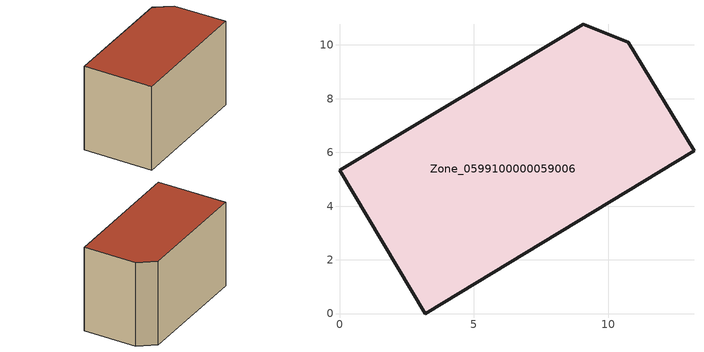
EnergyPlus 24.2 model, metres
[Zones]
Zone_0599100000059006
 floor ground (C_G): 13.2,6.06 3.2,0 0,5.34 9.07,10.77 10.75,10.1 z3.1
 wall outside (C_F): 13.2,6.06 10.75,10.1 9.07,10.77 0,5.34 3.2,0 13.2,6.06 z3.1:10.81
 roof outside (C_R): 3.2,0 13.2,6.06 10.75,10.1 9.07,10.77 0,5.34 z10.81
[BUILDING]
Pand.0599100000059006: North Axis=0; Terrain=City; Loads Convergence Tolerance Value=0.04; Temperature Convergence Tolerance Value=0.4; Solar Distribution=FullExterior; Maximum Number of Warmup Days=25; Minimum Number of Warmup Days=1
[Site:Location]
Rotterdam.The.Hague.AP_ZH_NLD Design_Conditions: Latitude=51.96; Longitude=4.45; Time Zone=1; Elevation=-4.5
[SITE:GROUNDTEMPERATURE:BUILDINGSURFACE]
18, 18, 18, 18, 18, 18, 18, 18, 18, 18, 18, 18
[MATERIAL] Thermal Absorptance=0.9; Solar Absorptance=0.7; Visible Absorptance=0.7
Name | Roughness | Thickness | Conductivity | Density | Specific Heat
G.TC.1946-1964 | MediumSmooth | 0.15 | 1 | 540 | 1210
F.TC.1946-1964 | Rough | 0.3 | 0.857143 | 1920 | 840
R.TC.1946-1964 | MediumRough | 0.2 | 0.235294 | 1500 | 1000
[CONSTRUCTION]
C_G: G.TC.1946-1964
C_F: F.TC.1946-1964
C_R: R.TC.1946-1964
[ZONE]
Zone_0599100000059006: Type=1; Multiplier=1; Ceiling Height=Autocalculate; Volume=Autocalculate; Floor Area=autocalculate; Part of Total Floor Area=Yes
[ZONEINFILTRATION:DESIGNFLOWRATE]
Infil_Zone_0599100000059006: Zone or ZoneList or Space or SpaceList=Zone_0599100000059006; Schedule=AlwaysOn; Design Flow Rate Calculation Method=Flow/Area; Flow Rate per Floor Area=0.003; Constant Term Coefficient=1; Temperature Term Coefficient=0; Velocity Term Coefficient=0; Velocity Squared Term Coefficient=0
[HVACTEMPLATE:ZONE:IDEALLOADSAIRSYSTEM]
Zone_0599100000059006: Maximum Heating Supply Air Temperature=50; Minimum Cooling Supply Air Temperature=13; Maximum Heating Supply Air Humidity Ratio=0.0156; Minimum Cooling Supply Air Humidity Ratio=0.0077; Heating Limit=NoLimit; Cooling Limit=NoLimit; Dehumidification Control Type=ConstantSensibleHeatRatio; Cooling Sensible Heat Ratio=0.7; Dehumidification Setpoint=60; Humidification Control Type=None; Humidification Setpoint=30; Outdoor Air Method=None; Outdoor Air Flow Rate per Person=0.00944; Outdoor Air Flow Rate per Zone Floor Area=0; Outdoor Air Flow Rate per Zone=0; Demand Controlled Ventilation Type=None; Outdoor Air Economizer Type=NoEconomizer; Heat Recovery Type=None; Sensible Heat Recovery Effectiveness=0.7; Latent Heat Recovery Effectiveness=0.65
[ZONECONTROL:THERMOSTAT]
ThermostatControl_Zone_0599100000059006: Zone or ZoneList=Zone_0599100000059006; Control Type Schedule=DualSetpointControlType; Control 1=Thermostat_Zone_0599100000059006; Temperature Difference Between Cutout And Setpoint=0
[THERMOSTATSETPOINT:DUALSETPOINT]
Thermostat_Zone_0599100000059006: Heating Setpoint Temperature Schedule=HeatingSetpoint_Zone_0599100000059006; Cooling Setpoint Temperature Schedule=CoolingSetpoint_Zone_0599100000059006
[SCHEDULE:COMPACT]
HeatingSetpoint_Zone_0599100000059006: Through: 12/31, For: AllDays, Until: 24:00, 21
CoolingSetpoint_Zone_0599100000059006: Through: 12/31, For: AllDays, Until: 24:00, 24
DualSetpointControlType: Through: 12/31, For: AllDays, Until: 24:00, 4
AlwaysOn: Through: 12/31, For: AllDays, Until: 24:00, 1
